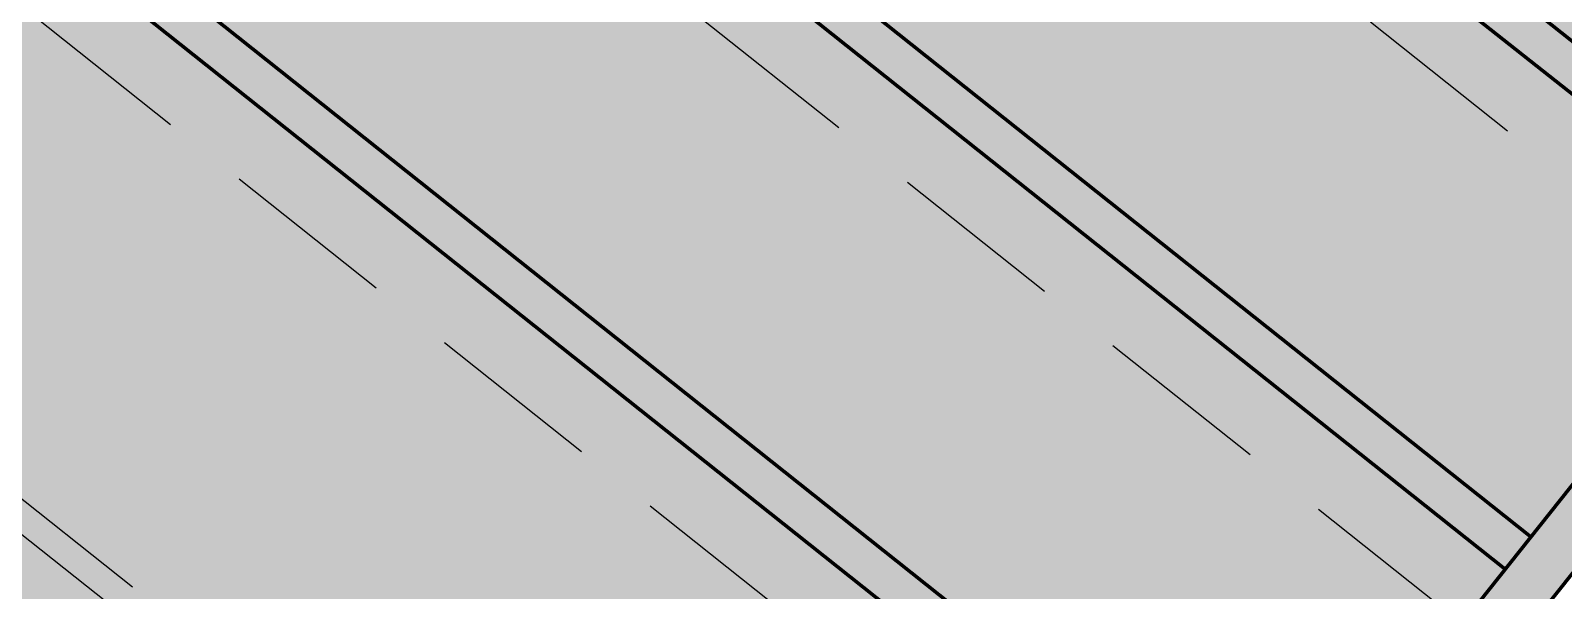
# Model space of a CAD drawing. Header units: metres. Extents: x -664657 to -643449, y -1076720 to -1062383.
# Drawn here: x -657332.49 to -657321.37, y -1068436.84 to -1068432.78 of the extents above; entities that cross this region are included whole.
import ezdxf

# ---------------------------------------------------------------- set-up
doc = ezdxf.new("R2010")
doc.units = ezdxf.units.M
doc.header["$LTSCALE"] = 0.1
doc.linetypes.add('DASHED', pattern=[19.05, 12.7, -6.35])
doc.layers.add('AA_THER_silná', color=1, linetype='Continuous', lineweight=70)
doc.layers.add('AA_THER_STAFAZ', color=252, linetype='Continuous', lineweight=0)
doc.layers.add('AA_THER_srafy', color=52, linetype='Continuous')
doc.layers.add('AA_THER_čárkovaná', color=5, linetype='DASHED')

msp = doc.modelspace()

# ---------------------------------------------------------------- hatches: boundary and pattern name
at = {"layer": 'AA_THER_srafy'}
h = msp.add_hatch(color=254, dxfattribs=at)
h.dxf.hatch_style = 1
h.paths.add_polyline_path([(-657325.536, -1068438.183), (-657332.737, -1068432.458), (-657332.924, -1068432.692), (-657353.557, -1068416.287), (-657355.113, -1068418.244), (-657342.933, -1068427.928), (-657327.278, -1068440.375)])
h.paths.add_polyline_path([(-657343.132, -1068428.153), (-657355.3, -1068418.479), (-657356.855, -1068420.436), (-657344.676, -1068430.119), (-657334.12, -1068436.916)])
h.paths.add_polyline_path([(-657328.336, -1068441.705), (-657333.021, -1068437.981), (-657342.316, -1068431.996), (-657329.021, -1068442.566)])
h.paths.add_polyline_path([(-657327.278, -1068440.375), (-657342.933, -1068427.928), (-657332.846, -1068437.736), (-657328.15, -1068441.47)])
h.paths.add_polyline_path([(-657325.225, -1068437.792), (-657332.426, -1068432.066), (-657332.737, -1068432.458), (-657325.536, -1068438.183)])
h = msp.add_hatch(color=31, dxfattribs=at)
h.dxf.hatch_style = 1
h.paths.add_polyline_path([(-657322.104, -1068437.08), (-657330.87, -1068430.109), (-657332.239, -1068431.831), (-657323.472, -1068438.801)])
h.paths.add_polyline_path([(-657321.792, -1068436.688), (-657330.559, -1068429.718), (-657330.87, -1068430.109), (-657322.104, -1068437.08)])
h.paths.add_polyline_path([(-657320.237, -1068434.731), (-657329.003, -1068427.761), (-657330.372, -1068429.483), (-657321.605, -1068436.453)])
h.paths.add_polyline_path([(-657319.925, -1068434.34), (-657328.692, -1068427.37), (-657329.003, -1068427.761), (-657320.237, -1068434.731)])
h.paths.add_polyline_path([(-657318.37, -1068432.383), (-657327.136, -1068425.413), (-657328.505, -1068427.135), (-657319.738, -1068434.105)])
h.paths.add_polyline_path([(-657318.058, -1068431.992), (-657326.825, -1068425.021), (-657327.136, -1068425.413), (-657318.37, -1068432.383)])
h = msp.add_hatch(color=250, dxfattribs=at)
h.dxf.hatch_style = 1
h.paths.add_polyline_path([(-657327.136, -1068425.413), (-657327.449, -1068425.164), (-657329.316, -1068427.512), (-657329.003, -1068427.761), (-657328.692, -1068427.37), (-657319.925, -1068434.34), (-657319.738, -1068434.105), (-657328.505, -1068427.135)])
h = msp.add_hatch(color=250, dxfattribs=at)
h.dxf.hatch_style = 1
h.paths.add_polyline_path([(-657329.003, -1068427.761), (-657329.316, -1068427.512), (-657331.183, -1068429.86), (-657330.87, -1068430.109), (-657330.559, -1068429.718), (-657321.792, -1068436.688), (-657321.605, -1068436.453), (-657330.372, -1068429.483)])
h = msp.add_hatch(color=250, dxfattribs=at)
h.dxf.hatch_style = 1
h.paths.add_polyline_path([(-657325.038, -1068437.557), (-657332.239, -1068431.831), (-657330.87, -1068430.109), (-657331.183, -1068429.86), (-657333.05, -1068432.209), (-657332.737, -1068432.458), (-657332.426, -1068432.066), (-657325.225, -1068437.792)])
h = msp.add_hatch(color=250, dxfattribs=at)
h.dxf.hatch_style = 1
h.paths.add_polyline_path([(-657319.924, -1068434.98), (-657320.237, -1068434.731), (-657322.104, -1068437.08), (-657321.791, -1068437.329)])
at = {"layer": 'AA_THER_STAFAZ'}
msp.add_hatch(color=256, dxfattribs=at).paths.add_polyline_path([(-657326.91, -1068435.606), (-657326.903, -1068435.596), (-657326.895, -1068435.587), (-657326.903, -1068435.577), (-657326.913, -1068435.569), (-657326.926, -1068435.558), (-657326.941, -1068435.546), (-657326.955, -1068435.534), (-657326.968, -1068435.524), (-657326.98, -1068435.516), (-657326.993, -1068435.507), (-657327.002, -1068435.5), (-657327.012, -1068435.491), (-657327.013, -1068435.478), (-657327.016, -1068435.465), (-657327.025, -1068435.457), (-657327.034, -1068435.45), (-657327.048, -1068435.437), (-657327.055, -1068435.429), (-657327.044, -1068435.414), (-657327.034, -1068435.405), (-657327.024, -1068435.395), (-657327.014, -1068435.385), (-657327.007, -1068435.377), (-657326.999, -1068435.368), (-657326.993, -1068435.361), (-657326.984, -1068435.35), (-657326.971, -1068435.335), (-657326.957, -1068435.321), (-657326.944, -1068435.308), (-657326.935, -1068435.298), (-657326.928, -1068435.291), (-657326.92, -1068435.282), (-657326.908, -1068435.271), (-657326.893, -1068435.254), (-657326.881, -1068435.242), (-657326.875, -1068435.235), (-657326.863, -1068435.222), (-657326.855, -1068435.215), (-657326.843, -1068435.205), (-657326.829, -1068435.193), (-657326.817, -1068435.183), (-657326.806, -1068435.173), (-657326.799, -1068435.166), (-657326.792, -1068435.159), (-657326.782, -1068435.147), (-657326.772, -1068435.136), (-657326.761, -1068435.122), (-657326.754, -1068435.112), (-657326.749, -1068435.104), (-657326.743, -1068435.095), (-657326.729, -1068435.091), (-657326.716, -1068435.085), (-657326.707, -1068435.08), (-657326.698, -1068435.072), (-657326.687, -1068435.059), (-657326.677, -1068435.047), (-657326.671, -1068435.037), (-657326.664, -1068435.025), (-657326.658, -1068435.015), (-657326.653, -1068435.005), (-657326.647, -1068434.998), (-657326.636, -1068435.007), (-657326.631, -1068435.018), (-657326.625, -1068435.032), (-657326.618, -1068435.046), (-657326.614, -1068435.059), (-657326.609, -1068435.071), (-657326.604, -1068435.085), (-657326.598, -1068435.101), (-657326.591, -1068435.116), (-657326.584, -1068435.129), (-657326.568, -1068435.128), (-657326.552, -1068435.123), (-657326.539, -1068435.119), (-657326.524, -1068435.114), (-657326.508, -1068435.11), (-657326.492, -1068435.107), (-657326.469, -1068435.1), (-657326.459, -1068435.096), (-657326.442, -1068435.093), (-657326.425, -1068435.087), (-657326.41, -1068435.082), (-657326.391, -1068435.076), (-657326.377, -1068435.071), (-657326.361, -1068435.066), (-657326.349, -1068435.061), (-657326.336, -1068435.057), (-657326.322, -1068435.052), (-657326.312, -1068435.048), (-657326.302, -1068435.041), (-657326.296, -1068435.026), (-657326.288, -1068435.013), (-657326.284, -1068435.004), (-657326.278, -1068434.989), (-657326.274, -1068434.978), (-657326.27, -1068434.962), (-657326.267, -1068434.95), (-657326.264, -1068434.94), (-657326.26, -1068434.921), (-657326.257, -1068434.906), (-657326.255, -1068434.89), (-657326.257, -1068434.877), (-657326.266, -1068434.872), (-657326.279, -1068434.875), (-657326.294, -1068434.879), (-657326.307, -1068434.883), (-657326.32, -1068434.888), (-657326.333, -1068434.889), (-657326.341, -1068434.879), (-657326.349, -1068434.873), (-657326.357, -1068434.866), (-657326.367, -1068434.859), (-657326.381, -1068434.853), (-657326.395, -1068434.848), (-657326.407, -1068434.845), (-657326.421, -1068434.845), (-657326.437, -1068434.847), (-657326.448, -1068434.846), (-657326.454, -1068434.838), (-657326.462, -1068434.83), (-657326.479, -1068434.823), (-657326.493, -1068434.817), (-657326.507, -1068434.812), (-657326.518, -1068434.808), (-657326.512, -1068434.798), (-657326.507, -1068434.789), (-657326.503, -1068434.779), (-657326.495, -1068434.762), (-657326.489, -1068434.749), (-657326.483, -1068434.733), (-657326.477, -1068434.72), (-657326.472, -1068434.709), (-657326.468, -1068434.699), (-657326.463, -1068434.686), (-657326.458, -1068434.674), (-657326.455, -1068434.659), (-657326.456, -1068434.646), (-657326.457, -1068434.632), (-657326.46, -1068434.615), (-657326.462, -1068434.602), (-657326.46, -1068434.591), (-657326.457, -1068434.581), (-657326.454, -1068434.571), (-657326.45, -1068434.585), (-657326.445, -1068434.595), (-657326.434, -1068434.6), (-657326.422, -1068434.597), (-657326.405, -1068434.593), (-657326.392, -1068434.589), (-657326.379, -1068434.587), (-657326.366, -1068434.588), (-657326.357, -1068434.58), (-657326.351, -1068434.572), (-657326.344, -1068434.563), (-657326.335, -1068434.555), (-657326.322, -1068434.548), (-657326.311, -1068434.54), (-657326.302, -1068434.534), (-657326.291, -1068434.526), (-657326.285, -1068434.518), (-657326.273, -1068434.515), (-657326.264, -1068434.509), (-657326.261, -1068434.496), (-657326.261, -1068434.482), (-657326.263, -1068434.466), (-657326.268, -1068434.452), (-657326.274, -1068434.438), (-657326.28, -1068434.429), (-657326.289, -1068434.416), (-657326.298, -1068434.405), (-657326.306, -1068434.395), (-657326.313, -1068434.387), (-657326.321, -1068434.38), (-657326.33, -1068434.373), (-657326.34, -1068434.37), (-657326.355, -1068434.368), (-657326.368, -1068434.368), (-657326.384, -1068434.371), (-657326.397, -1068434.375), (-657326.414, -1068434.384), (-657326.426, -1068434.393), (-657326.436, -1068434.401), (-657326.445, -1068434.409), (-657326.453, -1068434.418), (-657326.458, -1068434.432), (-657326.461, -1068434.442), (-657326.466, -1068434.456), (-657326.47, -1068434.465), (-657326.477, -1068434.477), (-657326.488, -1068434.485), (-657326.497, -1068434.49), (-657326.529, -1068434.491), (-657326.545, -1068434.49), (-657326.56, -1068434.488), (-657326.573, -1068434.486), (-657326.585, -1068434.486), (-657326.599, -1068434.486), (-657326.612, -1068434.487), (-657326.631, -1068434.488), (-657326.647, -1068434.489), (-657326.662, -1068434.492), (-657326.674, -1068434.494), (-657326.688, -1068434.5), (-657326.7, -1068434.505), (-657326.711, -1068434.509), (-657326.72, -1068434.514), (-657326.734, -1068434.523), (-657326.74, -1068434.531), (-657326.747, -1068434.542), (-657326.755, -1068434.554), (-657326.761, -1068434.562), (-657326.769, -1068434.577), (-657326.775, -1068434.585), (-657326.781, -1068434.596), (-657326.787, -1068434.605), (-657326.795, -1068434.619), (-657326.801, -1068434.63), (-657326.808, -1068434.642), (-657326.815, -1068434.656), (-657326.825, -1068434.673), (-657326.83, -1068434.683), (-657326.838, -1068434.695), (-657326.847, -1068434.71), (-657326.853, -1068434.72), (-657326.858, -1068434.731), (-657326.863, -1068434.743), (-657326.866, -1068434.754), (-657326.868, -1068434.765), (-657326.869, -1068434.78), (-657326.872, -1068434.792), (-657326.88, -1068434.807), (-657326.889, -1068434.817), (-657326.9, -1068434.829), (-657326.907, -1068434.837), (-657326.917, -1068434.845), (-657326.928, -1068434.858), (-657326.937, -1068434.873), (-657326.943, -1068434.886), (-657326.948, -1068434.898), (-657326.943, -1068434.909), (-657326.936, -1068434.92), (-657326.944, -1068434.935), (-657326.951, -1068434.947), (-657326.958, -1068434.955), (-657326.969, -1068434.966), (-657326.979, -1068434.98), (-657326.986, -1068434.994), (-657326.992, -1068435.005), (-657326.997, -1068435.015), (-657327.002, -1068435.026), (-657327.007, -1068435.035), (-657327.02, -1068435.052), (-657327.027, -1068435.059), (-657327.038, -1068435.072), (-657327.044, -1068435.081), (-657327.05, -1068435.091), (-657327.057, -1068435.102), (-657327.066, -1068435.111), (-657327.075, -1068435.119), (-657327.088, -1068435.133), (-657327.095, -1068435.14), (-657327.11, -1068435.153), (-657327.118, -1068435.16), (-657327.129, -1068435.172), (-657327.137, -1068435.179), (-657327.146, -1068435.187), (-657327.159, -1068435.203), (-657327.171, -1068435.214), (-657327.183, -1068435.224), (-657327.196, -1068435.235), (-657327.206, -1068435.243), (-657327.218, -1068435.253), (-657327.225, -1068435.26), (-657327.242, -1068435.276), (-657327.251, -1068435.283), (-657327.259, -1068435.29), (-657327.268, -1068435.296), (-657327.277, -1068435.304), (-657327.286, -1068435.311), (-657327.294, -1068435.318), (-657327.302, -1068435.325), (-657327.316, -1068435.338), (-657327.33, -1068435.355), (-657327.338, -1068435.361), (-657327.346, -1068435.37), (-657327.354, -1068435.38), (-657327.363, -1068435.391), (-657327.371, -1068435.399), (-657327.383, -1068435.413), (-657327.39, -1068435.422), (-657327.399, -1068435.432), (-657327.405, -1068435.439), (-657327.416, -1068435.452), (-657327.425, -1068435.462), (-657327.433, -1068435.471), (-657327.443, -1068435.483), (-657327.449, -1068435.492), (-657327.454, -1068435.503), (-657327.451, -1068435.514), (-657327.446, -1068435.525), (-657327.455, -1068435.535), (-657327.463, -1068435.541), (-657327.474, -1068435.547), (-657327.483, -1068435.554), (-657327.49, -1068435.561), (-657327.485, -1068435.572), (-657327.477, -1068435.58), (-657327.468, -1068435.587), (-657327.461, -1068435.594), (-657327.452, -1068435.603), (-657327.442, -1068435.612), (-657327.433, -1068435.618), (-657327.427, -1068435.627), (-657327.422, -1068435.641), (-657327.417, -1068435.651), (-657327.411, -1068435.663), (-657327.404, -1068435.675), (-657327.394, -1068435.686), (-657327.379, -1068435.697), (-657327.37, -1068435.701), (-657327.361, -1068435.706), (-657327.352, -1068435.701), (-657327.349, -1068435.691), (-657327.353, -1068435.675), (-657327.34, -1068435.675), (-657327.331, -1068435.684), (-657327.319, -1068435.698), (-657327.308, -1068435.71), (-657327.301, -1068435.716), (-657327.292, -1068435.723), (-657327.278, -1068435.721), (-657327.272, -1068435.71), (-657327.278, -1068435.695), (-657327.266, -1068435.695), (-657327.256, -1068435.703), (-657327.247, -1068435.713), (-657327.237, -1068435.728), (-657327.23, -1068435.735), (-657327.223, -1068435.742), (-657327.215, -1068435.751), (-657327.206, -1068435.759), (-657327.2, -1068435.767), (-657327.192, -1068435.774), (-657327.177, -1068435.787), (-657327.162, -1068435.801), (-657327.152, -1068435.809), (-657327.143, -1068435.816), (-657327.127, -1068435.814), (-657327.108, -1068435.811), (-657327.092, -1068435.81), (-657327.083, -1068435.799), (-657327.073, -1068435.79), (-657327.063, -1068435.779), (-657327.05, -1068435.767), (-657327.042, -1068435.758), (-657327.035, -1068435.751), (-657327.028, -1068435.744), (-657327.021, -1068435.735), (-657327.008, -1068435.72), (-657326.994, -1068435.703), (-657326.981, -1068435.688), (-657326.973, -1068435.678), (-657326.965, -1068435.67), (-657326.956, -1068435.66), (-657326.948, -1068435.651), (-657326.935, -1068435.635), (-657326.928, -1068435.626), (-657326.917, -1068435.613)])

# ---------------------------------------------------------------- linework, layer by layer
at = {"layer": 'AA_THER_silná'}
for p, q in [((-657319.738, -1068434.105), (-657328.505, -1068427.135)), ((-657319.925, -1068434.34), (-657328.692, -1068427.37)), ((-657321.605, -1068436.453), (-657330.372, -1068429.483)), ((-657321.792, -1068436.688), (-657330.559, -1068429.718)), ((-657317.309, -1068431.693), (-657323.346, -1068439.285)), ((-657323.472, -1068438.801), (-657332.239, -1068431.831)), ((-657323.346, -1068439.285), (-657332.426, -1068432.066)), ((-657323.472, -1068438.801), (-657318.058, -1068431.992))]:
    msp.add_line(p, q, dxfattribs=at)
at = {"layer": 'AA_THER_čárkovaná'}
for p, q in [((-657388.379, -1068380.551), (-657317.762, -1068436.699)), ((-657390.246, -1068382.9), (-657319.629, -1068439.048)), ((-657392.113, -1068385.248), (-657321.496, -1068441.396)), ((-657393.98, -1068387.596), (-657323.363, -1068443.744)), ((-657327.278, -1068440.375), (-657342.933, -1068427.928))]:
    msp.add_line(p, q, dxfattribs=at)

doc.saveas('drawing.dxf')
